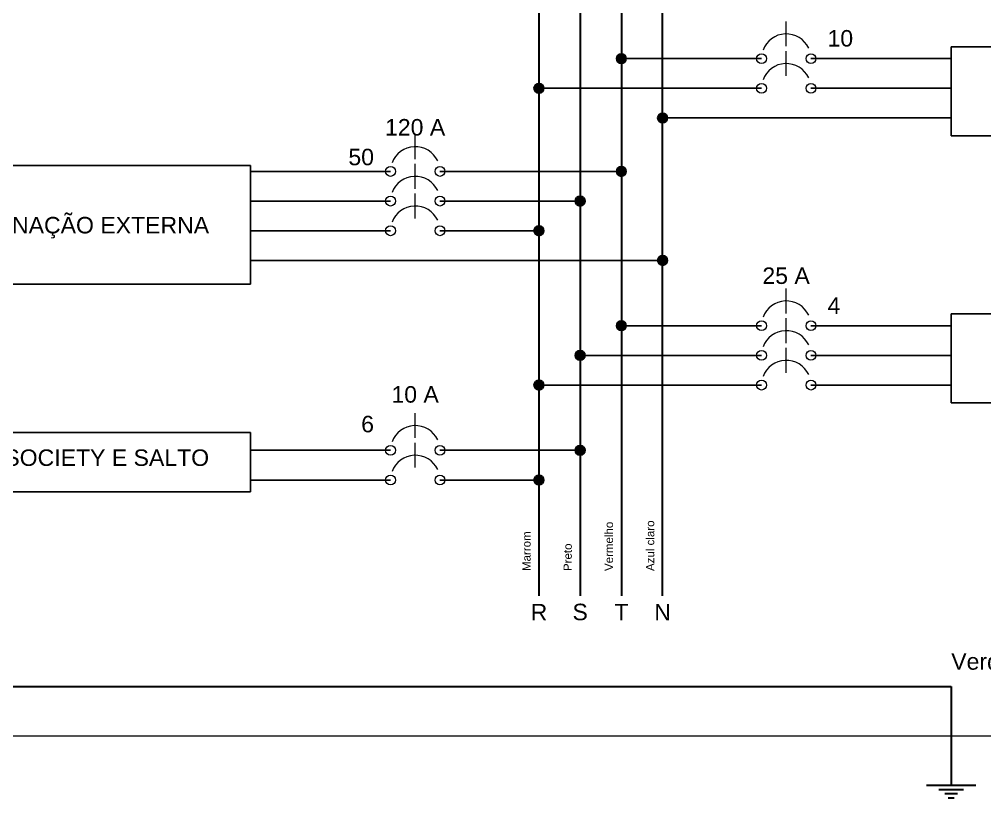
# Model space of a CAD drawing. Header units: millimetres. Extents: x -395 to 1008, y 9 to 692.
# Drawn here: x 105.76 to 111.96, y 40.69 to 45.69 of the extents above; entities that cross this region are included whole.
import ezdxf

# ---------------------------------------------------------------- set-up
doc = ezdxf.new("R2010")
doc.units = ezdxf.units.MM
doc.header["$LTSCALE"] = 0.1
doc.header["$MEASUREMENT"] = 0
for name, color, linetype, lineweight in [('.10', 200, 'Continuous', 5), ('.30', 50, 'Continuous', 5), ('.40 Interno parede', 27, 'Continuous', 5)]:
    doc.layers.add(name, color=color, linetype=linetype, lineweight=lineweight)
doc.layers.add('DI-Linhas_do_diagrama', color=9, linetype='Continuous')
doc.styles.add('Arial', font='arial.ttf')

msp = doc.modelspace()

# ---------------------------------------------------------------- hatches: boundary and pattern name
at = {"layer": 'DI-Linhas_do_diagrama', "linetype": 'Continuous'}
for points in [[(109.6596, 45.4388), (109.6595, 45.4415), (109.6591, 45.4443), (109.6585, 45.447), (109.6577, 45.4496), (109.6566, 45.4522), (109.6553, 45.4547), (109.6538, 45.457), (109.6521, 45.4592), (109.6503, 45.4612), (109.6482, 45.4631), (109.646, 45.4648), (109.6437, 45.4663), (109.6412, 45.4676), (109.6387, 45.4686), (109.636, 45.4695), (109.6333, 45.4701), (109.6306, 45.4704), (109.6278, 45.4705), (109.625, 45.4704), (109.6223, 45.4701), (109.6196, 45.4695), (109.6169, 45.4686), (109.6144, 45.4676), (109.6119, 45.4663), (109.6096, 45.4648), (109.6074, 45.4631), (109.6053, 45.4612), (109.6035, 45.4592), (109.6018, 45.457), (109.6003, 45.4547), (109.599, 45.4522), (109.598, 45.4496), (109.5971, 45.447), (109.5965, 45.4443), (109.5962, 45.4415), (109.596, 45.4388), (109.6278, 45.4388)], [(109.596, 45.4388), (109.5962, 45.436), (109.5965, 45.4333), (109.5971, 45.4306), (109.598, 45.4279), (109.599, 45.4253), (109.6003, 45.4229), (109.6018, 45.4206), (109.6035, 45.4184), (109.6053, 45.4163), (109.6074, 45.4144), (109.6096, 45.4127), (109.6119, 45.4113), (109.6144, 45.41), (109.6169, 45.4089), (109.6196, 45.4081), (109.6223, 45.4075), (109.625, 45.4071), (109.6278, 45.407), (109.6306, 45.4071), (109.6333, 45.4075), (109.636, 45.4081), (109.6387, 45.4089), (109.6412, 45.41), (109.6437, 45.4113), (109.646, 45.4127), (109.6482, 45.4144), (109.6503, 45.4163), (109.6521, 45.4184), (109.6538, 45.4206), (109.6553, 45.4229), (109.6566, 45.4253), (109.6577, 45.4279), (109.6585, 45.4306), (109.6591, 45.4333), (109.6595, 45.436), (109.6596, 45.4388), (109.6278, 45.4388)], [(109.1301, 45.2482), (109.13, 45.2509), (109.1296, 45.2537), (109.129, 45.2564), (109.1282, 45.259), (109.1271, 45.2616), (109.1258, 45.264), (109.1243, 45.2664), (109.1226, 45.2686), (109.1208, 45.2706), (109.1187, 45.2725), (109.1165, 45.2742), (109.1142, 45.2757), (109.1117, 45.2769), (109.1092, 45.278), (109.1065, 45.2788), (109.1038, 45.2794), (109.1011, 45.2798), (109.0983, 45.2799), (109.0955, 45.2798), (109.0928, 45.2794), (109.0901, 45.2788), (109.0874, 45.278), (109.0849, 45.2769), (109.0824, 45.2757), (109.0801, 45.2742), (109.0779, 45.2725), (109.0758, 45.2706), (109.074, 45.2686), (109.0723, 45.2664), (109.0708, 45.264), (109.0695, 45.2616), (109.0684, 45.259), (109.0676, 45.2564), (109.067, 45.2537), (109.0667, 45.2509), (109.0665, 45.2482), (109.0983, 45.2482)], [(109.0665, 45.2482), (109.0667, 45.2454), (109.067, 45.2426), (109.0676, 45.2399), (109.0684, 45.2373), (109.0695, 45.2347), (109.0708, 45.2323), (109.0723, 45.2299), (109.074, 45.2277), (109.0758, 45.2257), (109.0779, 45.2238), (109.0801, 45.2221), (109.0824, 45.2206), (109.0849, 45.2194), (109.0874, 45.2183), (109.0901, 45.2175), (109.0928, 45.2169), (109.0955, 45.2165), (109.0983, 45.2164), (109.1011, 45.2165), (109.1038, 45.2169), (109.1065, 45.2175), (109.1092, 45.2183), (109.1117, 45.2194), (109.1142, 45.2206), (109.1165, 45.2221), (109.1187, 45.2238), (109.1208, 45.2257), (109.1226, 45.2277), (109.1243, 45.2299), (109.1258, 45.2323), (109.1271, 45.2347), (109.1282, 45.2373), (109.129, 45.2399), (109.1296, 45.2426), (109.13, 45.2454), (109.1301, 45.2482), (109.0983, 45.2482)], [(109.9243, 45.0575), (109.9242, 45.0603), (109.9239, 45.063), (109.9233, 45.0658), (109.9224, 45.0684), (109.9214, 45.071), (109.9201, 45.0734), (109.9186, 45.0758), (109.9169, 45.078), (109.915, 45.08), (109.913, 45.0819), (109.9108, 45.0836), (109.9085, 45.085), (109.906, 45.0863), (109.9034, 45.0874), (109.9008, 45.0882), (109.8981, 45.0888), (109.8953, 45.0892), (109.8926, 45.0893), (109.8898, 45.0892), (109.8871, 45.0888), (109.8843, 45.0882), (109.8817, 45.0874), (109.8791, 45.0863), (109.8767, 45.085), (109.8743, 45.0836), (109.8721, 45.0819), (109.8701, 45.08), (109.8682, 45.078), (109.8665, 45.0758), (109.8651, 45.0734), (109.8638, 45.071), (109.8627, 45.0684), (109.8619, 45.0658), (109.8613, 45.063), (109.8609, 45.0603), (109.8608, 45.0575), (109.8926, 45.0575)], [(109.8608, 45.0575), (109.8609, 45.0548), (109.8613, 45.052), (109.8619, 45.0493), (109.8627, 45.0467), (109.8638, 45.0441), (109.8651, 45.0416), (109.8665, 45.0393), (109.8682, 45.0371), (109.8701, 45.0351), (109.8721, 45.0332), (109.8743, 45.0315), (109.8767, 45.03), (109.8791, 45.0287), (109.8817, 45.0277), (109.8843, 45.0268), (109.8871, 45.0262), (109.8898, 45.0259), (109.8926, 45.0258), (109.8953, 45.0259), (109.8981, 45.0262), (109.9008, 45.0268), (109.9034, 45.0277), (109.906, 45.0287), (109.9085, 45.03), (109.9108, 45.0315), (109.913, 45.0332), (109.915, 45.0351), (109.9169, 45.0371), (109.9186, 45.0393), (109.9201, 45.0416), (109.9214, 45.0441), (109.9224, 45.0467), (109.9233, 45.0493), (109.9239, 45.052), (109.9242, 45.0548), (109.9243, 45.0575), (109.8926, 45.0575)], [(109.6596, 44.7144), (109.6595, 44.7172), (109.6591, 44.7199), (109.6585, 44.7226), (109.6577, 44.7253), (109.6566, 44.7278), (109.6553, 44.7303), (109.6538, 44.7326), (109.6521, 44.7348), (109.6503, 44.7369), (109.6482, 44.7388), (109.646, 44.7404), (109.6437, 44.7419), (109.6412, 44.7432), (109.6387, 44.7443), (109.636, 44.7451), (109.6333, 44.7457), (109.6306, 44.7461), (109.6278, 44.7462), (109.625, 44.7461), (109.6223, 44.7457), (109.6196, 44.7451), (109.6169, 44.7443), (109.6144, 44.7432), (109.6119, 44.7419), (109.6096, 44.7404), (109.6074, 44.7388), (109.6053, 44.7369), (109.6035, 44.7348), (109.6018, 44.7326), (109.6003, 44.7303), (109.599, 44.7278), (109.598, 44.7253), (109.5971, 44.7226), (109.5965, 44.7199), (109.5962, 44.7172), (109.596, 44.7144), (109.6278, 44.7144)], [(109.596, 44.7144), (109.5962, 44.7116), (109.5965, 44.7089), (109.5971, 44.7062), (109.598, 44.7035), (109.599, 44.701), (109.6003, 44.6985), (109.6018, 44.6962), (109.6035, 44.694), (109.6053, 44.692), (109.6074, 44.6901), (109.6096, 44.6884), (109.6119, 44.6869), (109.6144, 44.6856), (109.6169, 44.6846), (109.6196, 44.6837), (109.6223, 44.6831), (109.625, 44.6828), (109.6278, 44.6826), (109.6306, 44.6828), (109.6333, 44.6831), (109.636, 44.6837), (109.6387, 44.6846), (109.6412, 44.6856), (109.6437, 44.6869), (109.646, 44.6884), (109.6482, 44.6901), (109.6503, 44.692), (109.6521, 44.694), (109.6538, 44.6962), (109.6553, 44.6985), (109.6566, 44.701), (109.6577, 44.7035), (109.6585, 44.7062), (109.6591, 44.7089), (109.6595, 44.7116), (109.6596, 44.7144), (109.6278, 44.7144)], [(109.3948, 44.5238), (109.3947, 44.5266), (109.3943, 44.5293), (109.3937, 44.532), (109.3929, 44.5347), (109.3918, 44.5372), (109.3906, 44.5397), (109.3891, 44.542), (109.3874, 44.5442), (109.3855, 44.5463), (109.3835, 44.5481), (109.3813, 44.5498), (109.3789, 44.5513), (109.3765, 44.5526), (109.3739, 44.5536), (109.3713, 44.5545), (109.3686, 44.5551), (109.3658, 44.5554), (109.3631, 44.5556), (109.3603, 44.5554), (109.3575, 44.5551), (109.3548, 44.5545), (109.3522, 44.5536), (109.3496, 44.5526), (109.3472, 44.5513), (109.3448, 44.5498), (109.3426, 44.5481), (109.3406, 44.5463), (109.3387, 44.5442), (109.337, 44.542), (109.3355, 44.5397), (109.3343, 44.5372), (109.3332, 44.5347), (109.3324, 44.532), (109.3318, 44.5293), (109.3314, 44.5266), (109.3313, 44.5238), (109.3631, 44.5238)], [(109.3313, 44.5238), (109.3314, 44.521), (109.3318, 44.5183), (109.3324, 44.5156), (109.3332, 44.5129), (109.3343, 44.5104), (109.3355, 44.5079), (109.337, 44.5056), (109.3387, 44.5034), (109.3406, 44.5013), (109.3426, 44.4995), (109.3448, 44.4978), (109.3472, 44.4963), (109.3496, 44.495), (109.3522, 44.4939), (109.3548, 44.4931), (109.3575, 44.4925), (109.3603, 44.4921), (109.3631, 44.492), (109.3658, 44.4921), (109.3686, 44.4925), (109.3713, 44.4931), (109.3739, 44.4939), (109.3765, 44.495), (109.3789, 44.4963), (109.3813, 44.4978), (109.3835, 44.4995), (109.3855, 44.5013), (109.3874, 44.5034), (109.3891, 44.5056), (109.3906, 44.5079), (109.3918, 44.5104), (109.3929, 44.5129), (109.3937, 44.5156), (109.3943, 44.5183), (109.3947, 44.521), (109.3948, 44.5238), (109.3631, 44.5238)], [(109.1301, 44.3332), (109.13, 44.3359), (109.1296, 44.3387), (109.129, 44.3414), (109.1282, 44.344), (109.1271, 44.3466), (109.1258, 44.3491), (109.1243, 44.3514), (109.1226, 44.3536), (109.1208, 44.3556), (109.1187, 44.3575), (109.1165, 44.3592), (109.1142, 44.3607), (109.1117, 44.362), (109.1092, 44.363), (109.1065, 44.3639), (109.1038, 44.3645), (109.1011, 44.3648), (109.0983, 44.3649), (109.0955, 44.3648), (109.0928, 44.3645), (109.0901, 44.3639), (109.0874, 44.363), (109.0849, 44.362), (109.0824, 44.3607), (109.0801, 44.3592), (109.0779, 44.3575), (109.0758, 44.3556), (109.074, 44.3536), (109.0723, 44.3514), (109.0708, 44.3491), (109.0695, 44.3466), (109.0684, 44.344), (109.0676, 44.3414), (109.067, 44.3387), (109.0667, 44.3359), (109.0665, 44.3332), (109.0983, 44.3332)], [(109.0665, 44.3332), (109.0667, 44.3304), (109.067, 44.3277), (109.0676, 44.325), (109.0684, 44.3223), (109.0695, 44.3197), (109.0708, 44.3173), (109.0723, 44.315), (109.074, 44.3128), (109.0758, 44.3107), (109.0779, 44.3088), (109.0801, 44.3072), (109.0824, 44.3057), (109.0849, 44.3044), (109.0874, 44.3033), (109.0901, 44.3025), (109.0928, 44.3019), (109.0955, 44.3015), (109.0983, 44.3014), (109.1011, 44.3015), (109.1038, 44.3019), (109.1065, 44.3025), (109.1092, 44.3033), (109.1117, 44.3044), (109.1142, 44.3057), (109.1165, 44.3072), (109.1187, 44.3088), (109.1208, 44.3107), (109.1226, 44.3128), (109.1243, 44.315), (109.1258, 44.3173), (109.1271, 44.3197), (109.1282, 44.3223), (109.129, 44.325), (109.1296, 44.3277), (109.13, 44.3304), (109.1301, 44.3332), (109.0983, 44.3332)], [(109.9243, 44.1426), (109.9242, 44.1453), (109.9239, 44.1481), (109.9233, 44.1508), (109.9224, 44.1534), (109.9214, 44.156), (109.9201, 44.1584), (109.9186, 44.1608), (109.9169, 44.163), (109.915, 44.165), (109.913, 44.1669), (109.9108, 44.1686), (109.9085, 44.1701), (109.906, 44.1713), (109.9034, 44.1724), (109.9008, 44.1732), (109.8981, 44.1738), (109.8953, 44.1742), (109.8926, 44.1743), (109.8898, 44.1742), (109.8871, 44.1738), (109.8843, 44.1732), (109.8817, 44.1724), (109.8791, 44.1713), (109.8767, 44.1701), (109.8743, 44.1686), (109.8721, 44.1669), (109.8701, 44.165), (109.8682, 44.163), (109.8665, 44.1608), (109.8651, 44.1584), (109.8638, 44.156), (109.8627, 44.1534), (109.8619, 44.1508), (109.8613, 44.1481), (109.8609, 44.1453), (109.8608, 44.1426), (109.8926, 44.1426)], [(109.8608, 44.1426), (109.8609, 44.1398), (109.8613, 44.137), (109.8619, 44.1343), (109.8627, 44.1317), (109.8638, 44.1291), (109.8651, 44.1267), (109.8665, 44.1243), (109.8682, 44.1221), (109.8701, 44.1201), (109.8721, 44.1182), (109.8743, 44.1165), (109.8767, 44.115), (109.8791, 44.1138), (109.8817, 44.1127), (109.8843, 44.1119), (109.8871, 44.1113), (109.8898, 44.1109), (109.8926, 44.1108), (109.8953, 44.1109), (109.8981, 44.1113), (109.9008, 44.1119), (109.9034, 44.1127), (109.906, 44.1138), (109.9085, 44.115), (109.9108, 44.1165), (109.913, 44.1182), (109.915, 44.1201), (109.9169, 44.1221), (109.9186, 44.1243), (109.9201, 44.1267), (109.9214, 44.1291), (109.9224, 44.1317), (109.9233, 44.1343), (109.9239, 44.137), (109.9242, 44.1398), (109.9243, 44.1426), (109.8926, 44.1426)], [(109.6596, 43.7232), (109.6595, 43.726), (109.6591, 43.7287), (109.6585, 43.7314), (109.6577, 43.7341), (109.6566, 43.7366), (109.6553, 43.7391), (109.6538, 43.7414), (109.6521, 43.7436), (109.6503, 43.7457), (109.6482, 43.7475), (109.646, 43.7492), (109.6437, 43.7507), (109.6412, 43.752), (109.6387, 43.753), (109.636, 43.7539), (109.6333, 43.7545), (109.6306, 43.7548), (109.6278, 43.755), (109.625, 43.7548), (109.6223, 43.7545), (109.6196, 43.7539), (109.6169, 43.753), (109.6144, 43.752), (109.6119, 43.7507), (109.6096, 43.7492), (109.6074, 43.7475), (109.6053, 43.7457), (109.6035, 43.7436), (109.6018, 43.7414), (109.6003, 43.7391), (109.599, 43.7366), (109.598, 43.7341), (109.5971, 43.7314), (109.5965, 43.7287), (109.5962, 43.726), (109.596, 43.7232), (109.6278, 43.7232)], [(109.596, 43.7232), (109.5962, 43.7204), (109.5965, 43.7177), (109.5971, 43.715), (109.598, 43.7123), (109.599, 43.7098), (109.6003, 43.7073), (109.6018, 43.705), (109.6035, 43.7028), (109.6053, 43.7007), (109.6074, 43.6989), (109.6096, 43.6972), (109.6119, 43.6957), (109.6144, 43.6944), (109.6169, 43.6933), (109.6196, 43.6925), (109.6223, 43.6919), (109.625, 43.6915), (109.6278, 43.6914), (109.6306, 43.6915), (109.6333, 43.6919), (109.636, 43.6925), (109.6387, 43.6933), (109.6412, 43.6944), (109.6437, 43.6957), (109.646, 43.6972), (109.6482, 43.6989), (109.6503, 43.7007), (109.6521, 43.7028), (109.6538, 43.705), (109.6553, 43.7073), (109.6566, 43.7098), (109.6577, 43.7123), (109.6585, 43.715), (109.6591, 43.7177), (109.6595, 43.7204), (109.6596, 43.7232), (109.6278, 43.7232)], [(109.3948, 43.5326), (109.3947, 43.5353), (109.3943, 43.5381), (109.3937, 43.5408), (109.3929, 43.5434), (109.3918, 43.546), (109.3906, 43.5485), (109.3891, 43.5508), (109.3874, 43.553), (109.3855, 43.555), (109.3835, 43.5569), (109.3813, 43.5586), (109.3789, 43.5601), (109.3765, 43.5614), (109.3739, 43.5624), (109.3713, 43.5633), (109.3686, 43.5639), (109.3658, 43.5642), (109.3631, 43.5643), (109.3603, 43.5642), (109.3575, 43.5639), (109.3548, 43.5633), (109.3522, 43.5624), (109.3496, 43.5614), (109.3472, 43.5601), (109.3448, 43.5586), (109.3426, 43.5569), (109.3406, 43.555), (109.3387, 43.553), (109.337, 43.5508), (109.3355, 43.5485), (109.3343, 43.546), (109.3332, 43.5434), (109.3324, 43.5408), (109.3318, 43.5381), (109.3314, 43.5353), (109.3313, 43.5326), (109.3631, 43.5326)], [(109.3313, 43.5326), (109.3314, 43.5298), (109.3318, 43.5271), (109.3324, 43.5243), (109.3332, 43.5217), (109.3343, 43.5191), (109.3355, 43.5167), (109.337, 43.5143), (109.3387, 43.5121), (109.3406, 43.5101), (109.3426, 43.5082), (109.3448, 43.5065), (109.3472, 43.5051), (109.3496, 43.5038), (109.3522, 43.5027), (109.3548, 43.5019), (109.3575, 43.5013), (109.3603, 43.5009), (109.3631, 43.5008), (109.3658, 43.5009), (109.3686, 43.5013), (109.3713, 43.5019), (109.3739, 43.5027), (109.3765, 43.5038), (109.3789, 43.5051), (109.3813, 43.5065), (109.3835, 43.5082), (109.3855, 43.5101), (109.3874, 43.5121), (109.3891, 43.5143), (109.3906, 43.5167), (109.3918, 43.5191), (109.3929, 43.5217), (109.3937, 43.5243), (109.3943, 43.5271), (109.3947, 43.5298), (109.3948, 43.5326), (109.3631, 43.5326)], [(109.1301, 43.3419), (109.13, 43.3447), (109.1296, 43.3475), (109.129, 43.3502), (109.1282, 43.3528), (109.1271, 43.3554), (109.1258, 43.3578), (109.1243, 43.3602), (109.1226, 43.3624), (109.1208, 43.3644), (109.1187, 43.3663), (109.1165, 43.368), (109.1142, 43.3695), (109.1117, 43.3707), (109.1092, 43.3718), (109.1065, 43.3726), (109.1038, 43.3732), (109.1011, 43.3736), (109.0983, 43.3737), (109.0955, 43.3736), (109.0928, 43.3732), (109.0901, 43.3726), (109.0874, 43.3718), (109.0849, 43.3707), (109.0824, 43.3695), (109.0801, 43.368), (109.0779, 43.3663), (109.0758, 43.3644), (109.074, 43.3624), (109.0723, 43.3602), (109.0708, 43.3578), (109.0695, 43.3554), (109.0684, 43.3528), (109.0676, 43.3502), (109.067, 43.3475), (109.0667, 43.3447), (109.0665, 43.3419), (109.0983, 43.3419)], [(109.0665, 43.3419), (109.0667, 43.3392), (109.067, 43.3364), (109.0676, 43.3337), (109.0684, 43.3311), (109.0695, 43.3285), (109.0708, 43.3261), (109.0723, 43.3237), (109.074, 43.3215), (109.0758, 43.3195), (109.0779, 43.3176), (109.0801, 43.3159), (109.0824, 43.3144), (109.0849, 43.3132), (109.0874, 43.3121), (109.0901, 43.3113), (109.0928, 43.3107), (109.0955, 43.3103), (109.0983, 43.3102), (109.1011, 43.3103), (109.1038, 43.3107), (109.1065, 43.3113), (109.1092, 43.3121), (109.1117, 43.3132), (109.1142, 43.3144), (109.1165, 43.3159), (109.1187, 43.3176), (109.1208, 43.3195), (109.1226, 43.3215), (109.1243, 43.3237), (109.1258, 43.3261), (109.1271, 43.3285), (109.1282, 43.3311), (109.129, 43.3337), (109.1296, 43.3364), (109.13, 43.3392), (109.1301, 43.3419), (109.0983, 43.3419)], [(109.3948, 42.9226), (109.3947, 42.9254), (109.3943, 42.9281), (109.3937, 42.9308), (109.3929, 42.9334), (109.3918, 42.936), (109.3906, 42.9385), (109.3891, 42.9408), (109.3874, 42.943), (109.3855, 42.945), (109.3835, 42.9469), (109.3813, 42.9486), (109.3789, 42.9501), (109.3765, 42.9514), (109.3739, 42.9524), (109.3713, 42.9533), (109.3686, 42.9539), (109.3658, 42.9542), (109.3631, 42.9544), (109.3603, 42.9542), (109.3575, 42.9539), (109.3548, 42.9533), (109.3522, 42.9524), (109.3496, 42.9514), (109.3472, 42.9501), (109.3448, 42.9486), (109.3426, 42.9469), (109.3406, 42.945), (109.3387, 42.943), (109.337, 42.9408), (109.3355, 42.9385), (109.3343, 42.936), (109.3332, 42.9334), (109.3324, 42.9308), (109.3318, 42.9281), (109.3314, 42.9254), (109.3313, 42.9226), (109.3631, 42.9226)], [(109.3313, 42.9226), (109.3314, 42.9198), (109.3318, 42.9171), (109.3324, 42.9144), (109.3332, 42.9117), (109.3343, 42.9092), (109.3355, 42.9067), (109.337, 42.9044), (109.3387, 42.9022), (109.3406, 42.9001), (109.3426, 42.8982), (109.3448, 42.8966), (109.3472, 42.8951), (109.3496, 42.8938), (109.3522, 42.8927), (109.3548, 42.8919), (109.3575, 42.8913), (109.3603, 42.8909), (109.3631, 42.8908), (109.3658, 42.8909), (109.3686, 42.8913), (109.3713, 42.8919), (109.3739, 42.8927), (109.3765, 42.8938), (109.3789, 42.8951), (109.3813, 42.8966), (109.3835, 42.8982), (109.3855, 42.9001), (109.3874, 42.9022), (109.3891, 42.9044), (109.3906, 42.9067), (109.3918, 42.9092), (109.3929, 42.9117), (109.3937, 42.9144), (109.3943, 42.9171), (109.3947, 42.9198), (109.3948, 42.9226), (109.3631, 42.9226)], [(109.1301, 42.732), (109.13, 42.7347), (109.1296, 42.7375), (109.129, 42.7402), (109.1282, 42.7428), (109.1271, 42.7454), (109.1258, 42.7478), (109.1243, 42.7502), (109.1226, 42.7524), (109.1208, 42.7544), (109.1187, 42.7563), (109.1165, 42.758), (109.1142, 42.7595), (109.1117, 42.7608), (109.1092, 42.7618), (109.1065, 42.7626), (109.1038, 42.7632), (109.1011, 42.7636), (109.0983, 42.7637), (109.0955, 42.7636), (109.0928, 42.7632), (109.0901, 42.7626), (109.0874, 42.7618), (109.0849, 42.7608), (109.0824, 42.7595), (109.0801, 42.758), (109.0779, 42.7563), (109.0758, 42.7544), (109.074, 42.7524), (109.0723, 42.7502), (109.0708, 42.7478), (109.0695, 42.7454), (109.0684, 42.7428), (109.0676, 42.7402), (109.067, 42.7375), (109.0667, 42.7347), (109.0665, 42.732), (109.0983, 42.732)], [(109.0665, 42.732), (109.0667, 42.7292), (109.067, 42.7264), (109.0676, 42.7237), (109.0684, 42.7211), (109.0695, 42.7185), (109.0708, 42.7161), (109.0723, 42.7137), (109.074, 42.7115), (109.0758, 42.7095), (109.0779, 42.7076), (109.0801, 42.7059), (109.0824, 42.7044), (109.0849, 42.7032), (109.0874, 42.7021), (109.0901, 42.7013), (109.0928, 42.7007), (109.0955, 42.7003), (109.0983, 42.7002), (109.1011, 42.7003), (109.1038, 42.7007), (109.1065, 42.7013), (109.1092, 42.7021), (109.1117, 42.7032), (109.1142, 42.7044), (109.1165, 42.7059), (109.1187, 42.7076), (109.1208, 42.7095), (109.1226, 42.7115), (109.1243, 42.7137), (109.1258, 42.7161), (109.1271, 42.7185), (109.1282, 42.7211), (109.129, 42.7237), (109.1296, 42.7264), (109.13, 42.7292), (109.1301, 42.732), (109.0983, 42.732)]]:
    msp.add_hatch(color=256, dxfattribs=at).paths.add_polyline_path(points)

# ---------------------------------------------------------------- linework, layer by layer
at = {"layer": '.10', "color": 200, "lineweight": 9}
for p, q in [((110.6868, 45.5182), (110.6868, 45.677)), ((110.6868, 45.3276), (110.6868, 45.4864)), ((108.3041, 44.7938), (108.3041, 44.9527)), ((108.3041, 44.6032), (108.3041, 44.7621)), ((108.3041, 44.4126), (108.3041, 44.5714)), ((110.6868, 43.8026), (110.6868, 43.9615)), ((110.6868, 43.612), (110.6868, 43.7708)), ((110.6868, 43.4214), (110.6868, 43.5802)), ((108.3041, 43.002), (108.3041, 43.1609)), ((108.3041, 42.8114), (108.3041, 42.9702)), ((102.4901, 41.0884), (116.9561, 41.0884))]:
    msp.add_line(p, q, dxfattribs=at)
for centre in [(110.528, 45.4388), (110.8456, 45.4388), (110.528, 45.2482), (110.8456, 45.2482), (108.1452, 44.7144), (108.4629, 44.7144), (108.1452, 44.5238), (108.4629, 44.5238), (108.1452, 44.3332), (108.4629, 44.3332), (110.528, 43.7232), (110.8456, 43.7232), (110.528, 43.5326), (110.8456, 43.5326), (110.528, 43.3419), (110.8456, 43.3419), (108.1452, 42.9226), (108.4629, 42.9226), (108.1452, 42.732), (108.4629, 42.732)]:
    msp.add_circle(centre, 0.0318, dxfattribs=at)
for centre in [(110.6868, 45.4388), (110.6868, 45.2482), (108.3041, 44.7144), (108.3041, 44.5238), (108.3041, 44.3332), (110.6868, 43.7232), (110.6868, 43.5326), (110.6868, 43.3419), (108.3041, 42.9226), (108.3041, 42.732)]:
    msp.add_arc(centre, 0.1588, 25, 160, dxfattribs=at)
at = {"layer": '.30', "color": 159, "lineweight": 30, "true_color": 0x22346e}
msp.add_line((109.8926, 41.9886), (109.8926, 48.9674), dxfattribs=at)
at = {"layer": '.30', "color": 37, "lineweight": 30, "true_color": 0x855f32}
msp.add_line((109.0983, 48.332), (109.0983, 41.9886), dxfattribs=at)
at = {"layer": '.30', "color": 18, "lineweight": 30, "true_color": 0x000000}
msp.add_line((109.3631, 48.332), (109.3631, 41.9886), dxfattribs=at)
at = {"layer": '.30', "color": 244, "lineweight": 30, "true_color": 0x991b1e}
msp.add_line((109.6278, 48.332), (109.6278, 41.9886), dxfattribs=at)
at = {"layer": '.30', "color": 116, "lineweight": 30, "true_color": 0x136734}
for p, q in [((102.7549, 41.4061), (111.7458, 41.4061)), ((111.7458, 41.4061), (111.7458, 40.7707)), ((111.587, 40.7707), (111.9047, 40.7707)), ((111.6664, 40.7442), (111.8252, 40.7442)), ((111.7061, 40.7178), (111.7855, 40.7178)), ((111.726, 40.6913), (111.7657, 40.6913))]:
    msp.add_line(p, q, dxfattribs=at)
at = {"layer": 'DI-Linhas_do_diagrama', "linetype": 'Continuous'}
for p, q in [((116.1618, 45.515), (111.7458, 45.515)), ((111.7458, 45.515), (111.7458, 44.9432)), ((109.6278, 45.4388), (110.528, 45.4388)), ((110.8456, 45.4388), (111.7458, 45.4388)), ((109.0983, 45.2482), (110.528, 45.2482)), ((110.8456, 45.2482), (111.7458, 45.2482)), ((109.8926, 45.0575), (111.7458, 45.0575)), ((111.7458, 44.9432), (116.1618, 44.9432)), ((107.245, 44.7525), (103.0196, 44.7525)), ((107.245, 43.9901), (107.245, 44.7525)), ((107.245, 44.7144), (108.1452, 44.7144)), ((109.6278, 44.7144), (108.4629, 44.7144)), ((107.245, 44.5238), (108.1452, 44.5238)), ((109.3631, 44.5238), (108.4629, 44.5238)), ((107.245, 44.3332), (108.1452, 44.3332)), ((109.0983, 44.3332), (108.4629, 44.3332)), ((107.245, 44.1426), (109.8926, 44.1426)), ((103.0196, 43.9901), (107.245, 43.9901)), ((116.1618, 43.7994), (111.7458, 43.7994)), ((111.7458, 43.7994), (111.7458, 43.2276)), ((109.6278, 43.7232), (110.528, 43.7232)), ((110.8456, 43.7232), (111.7458, 43.7232)), ((109.3631, 43.5326), (110.528, 43.5326)), ((110.8456, 43.5326), (111.7458, 43.5326)), ((109.0983, 43.3419), (110.528, 43.3419)), ((110.8456, 43.3419), (111.7458, 43.3419)), ((111.7458, 43.2276), (116.1618, 43.2276)), ((107.245, 43.037), (103.0196, 43.037)), ((107.245, 42.6557), (107.245, 43.037)), ((107.245, 42.9226), (108.1452, 42.9226)), ((109.3631, 42.9226), (108.4629, 42.9226)), ((107.245, 42.732), (108.1452, 42.732)), ((109.0983, 42.732), (108.4629, 42.732)), ((103.0196, 42.6557), (107.245, 42.6557))]:
    msp.add_line(p, q, dxfattribs=at)
at = {"layer": 'DI-Linhas_do_diagrama'}
for points in [[(109.596, 45.4388, 1), (109.6596, 45.4388), (109.6596, 45.4388, 1), (109.596, 45.4388)], [(109.0665, 45.2482, 1), (109.1301, 45.2482), (109.1301, 45.2482, 1), (109.0665, 45.2482)], [(109.8608, 45.0575, 1), (109.9243, 45.0575), (109.9243, 45.0575, 1), (109.8608, 45.0575)], [(109.596, 44.7144, 1), (109.6596, 44.7144), (109.6596, 44.7144, 1), (109.596, 44.7144)], [(109.3313, 44.5238, 1), (109.3948, 44.5238), (109.3948, 44.5238, 1), (109.3313, 44.5238)], [(109.0665, 44.3332, 1), (109.1301, 44.3332), (109.1301, 44.3332, 1), (109.0665, 44.3332)], [(109.8608, 44.1426, 1), (109.9243, 44.1426), (109.9243, 44.1426, 1), (109.8608, 44.1426)], [(109.596, 43.7232, 1), (109.6596, 43.7232), (109.6596, 43.7232, 1), (109.596, 43.7232)], [(109.3313, 43.5326, 1), (109.3948, 43.5326), (109.3948, 43.5326, 1), (109.3313, 43.5326)], [(109.0665, 43.3419, 1), (109.1301, 43.3419), (109.1301, 43.3419, 1), (109.0665, 43.3419)], [(109.3313, 42.9226, 1), (109.3948, 42.9226), (109.3948, 42.9226, 1), (109.3313, 42.9226)], [(109.0665, 42.732, 1), (109.1301, 42.732), (109.1301, 42.732, 1), (109.0665, 42.732)]]:
    msp.add_lwpolyline(points, format="xyb", dxfattribs=at)

# ---------------------------------------------------------------- texts
at = {"layer": '.30', "color": 244, "lineweight": 30, "true_color": 0x991b1e, "insert": (109.5751, 42.1474), "char_height": 0.05295, "width": 0.641968, "attachment_point": 7, "rotation": 90.00021, "line_spacing_factor": 0.9, "style": 'Arial'}
msp.add_mtext('Vermelho', dxfattribs=at)
at = {"layer": '.30', "color": 159, "lineweight": 30, "true_color": 0x22346e, "insert": (109.8396, 42.1474), "char_height": 0.05295, "width": 0.658594, "attachment_point": 7, "rotation": 90.00021, "line_spacing_factor": 0.9, "style": 'Arial'}
msp.add_mtext('Azul claro', dxfattribs=at)
at = {"layer": '.30', "color": 37, "lineweight": 30, "true_color": 0x855f32, "insert": (109.0456, 42.1474), "char_height": 0.05295, "width": 0.51665, "attachment_point": 7, "rotation": 90.00021, "line_spacing_factor": 0.9, "style": 'Arial'}
msp.add_mtext('Marrom', dxfattribs=at)
at = {"layer": '.30', "color": 18, "lineweight": 30, "true_color": 0x000000, "insert": (109.3101, 42.1474), "char_height": 0.05295, "width": 0.358521, "attachment_point": 7, "rotation": 90.00021, "line_spacing_factor": 0.9, "style": 'Arial'}
msp.add_mtext('Preto', dxfattribs=at)
at = {"layer": '.30', "color": 37, "lineweight": 30, "true_color": 0x855f32, "insert": (109.0986, 41.8299), "char_height": 0.1059, "width": 0.209429, "attachment_point": 8, "line_spacing_factor": 0.9, "style": 'Arial'}
msp.add_mtext('R', dxfattribs=at)
at = {"layer": '.30', "color": 18, "lineweight": 30, "true_color": 0x000000, "insert": (109.3631, 41.8299), "char_height": 0.1059, "width": 0.193428, "attachment_point": 8, "line_spacing_factor": 0.9, "style": 'Arial'}
msp.add_mtext('S', dxfattribs=at)
at = {"layer": '.30', "color": 244, "lineweight": 30, "true_color": 0x991b1e, "insert": (109.6281, 41.8299), "char_height": 0.1059, "width": 0.177144, "attachment_point": 8, "line_spacing_factor": 0.9, "style": 'Arial'}
msp.add_mtext('T', dxfattribs=at)
at = {"layer": '.30', "color": 159, "lineweight": 30, "true_color": 0x22346e, "insert": (109.8926, 41.8299), "char_height": 0.1059, "width": 0.209429, "attachment_point": 8, "line_spacing_factor": 0.9, "style": 'Arial'}
msp.add_mtext('N', dxfattribs=at)
at = {"layer": '.30', "color": 116, "lineweight": 30, "true_color": 0x136734, "insert": (111.7461, 41.5119), "char_height": 0.1059, "width": 0.773853, "attachment_point": 7, "line_spacing_factor": 0.9, "style": 'Arial'}
msp.add_mtext('Verde', dxfattribs=at)
at = {"layer": '.40 Interno parede', "color": 27, "char_height": 0.1059, "line_spacing_factor": 0.9, "style": 'Arial'}
for s, insert, width, attachment_point in [('10', (110.9516, 45.5149), 0.322568, 7), ('   120 A', (107.9866, 44.9434), 0.999565, 7), ('50', (108.0391, 44.7524), 0.322568, 9), ('QUADRO DISTR. ILUMINAÇÃO EXTERNA', (106.9801, 44.2834), 5.639565, 9), ('    25 A', (110.3691, 43.9899), 0.918853, 7), ('4', (110.9516, 43.7994), 0.161284, 7), ('    10 A', (107.9866, 43.2274), 0.918853, 7), ('6', (108.0391, 43.0369), 0.161284, 9), ('QUADRO DISTR. SOCIETY E SALTO', (106.9801, 42.7934), 4.962993, 9)]:
    msp.add_mtext(s, dxfattribs=dict(at, insert=insert, width=width, attachment_point=attachment_point))

doc.saveas('drawing.dxf')
